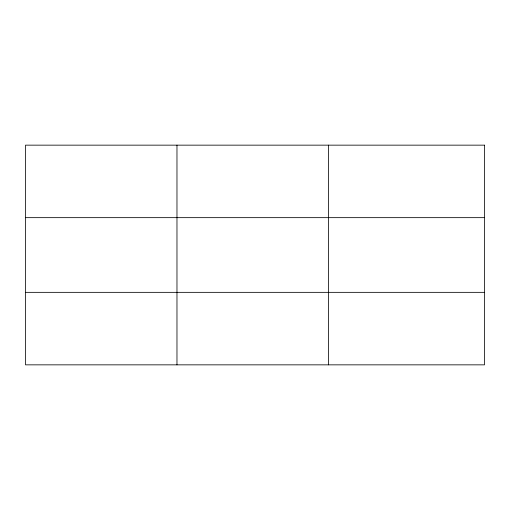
<?xml version="1.0" encoding="UTF-8"?>
<svg xmlns="http://www.w3.org/2000/svg" width="510" height="510" viewBox="0 0 510 510"><rect width="100%" height="100%" fill="white"/><g stroke="black" fill="none" stroke-linecap="round" stroke-linejoin="round"><path stroke-width="0.76" d="M176.97 145.152L176.97 364.848M328.44 145.152L328.44 364.848M25.5 217.655L484.5 217.655M25.5 292.345L484.5 292.345M484.5 145.152L484.5 364.848L25.5 364.848L25.5 145.152L484.5 145.152"/></g></svg>
